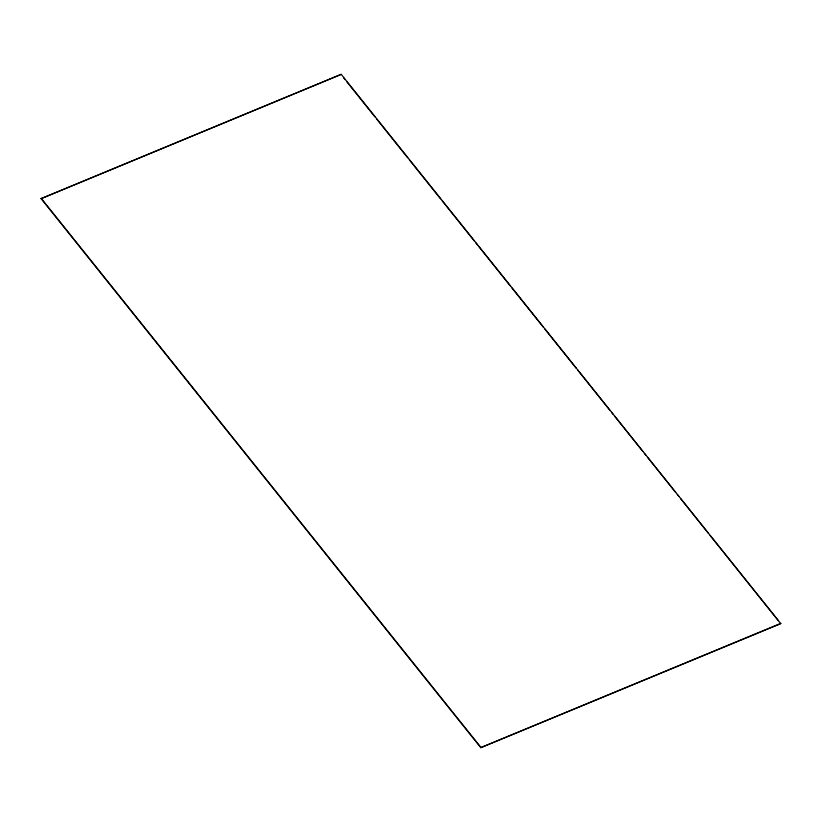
<?xml version="1.0" encoding="UTF-8"?>
<svg xmlns="http://www.w3.org/2000/svg" width="822" height="822" viewBox="0 0 822 822"><rect width="100%" height="100%" fill="white"/><g stroke="black" fill="none" stroke-linecap="round" stroke-linejoin="round"><path stroke-width="1.23" d="M41.1 198.647L341.222 74.35L780.777 623.651L480.778 747.65L41.1 198.647L341.222 74.35M480.778 747.65L780.9 623.353M343.514 77.648L345.117 79.652M346.72 81.655L374.801 116.724M376.404 118.728L407.702 157.803M409.305 159.807L440.592 198.873M442.195 200.876L474.294 240.949M475.897 242.952L477.5 244.956M479.103 246.96L510.39 286.035M512.003 288.039L543.291 327.105M544.894 329.108L576.181 368.184M577.794 370.188L609.883 410.26M611.486 412.264L613.089 414.267M614.702 416.271L642.783 451.34M644.386 453.343L645.989 455.347M647.592 457.351L675.674 492.409M677.277 494.412L678.88 496.416M680.493 498.42L708.574 533.488M710.177 535.492L778.372 620.651M41.223 198.349L480.891 747.352"/></g></svg>
